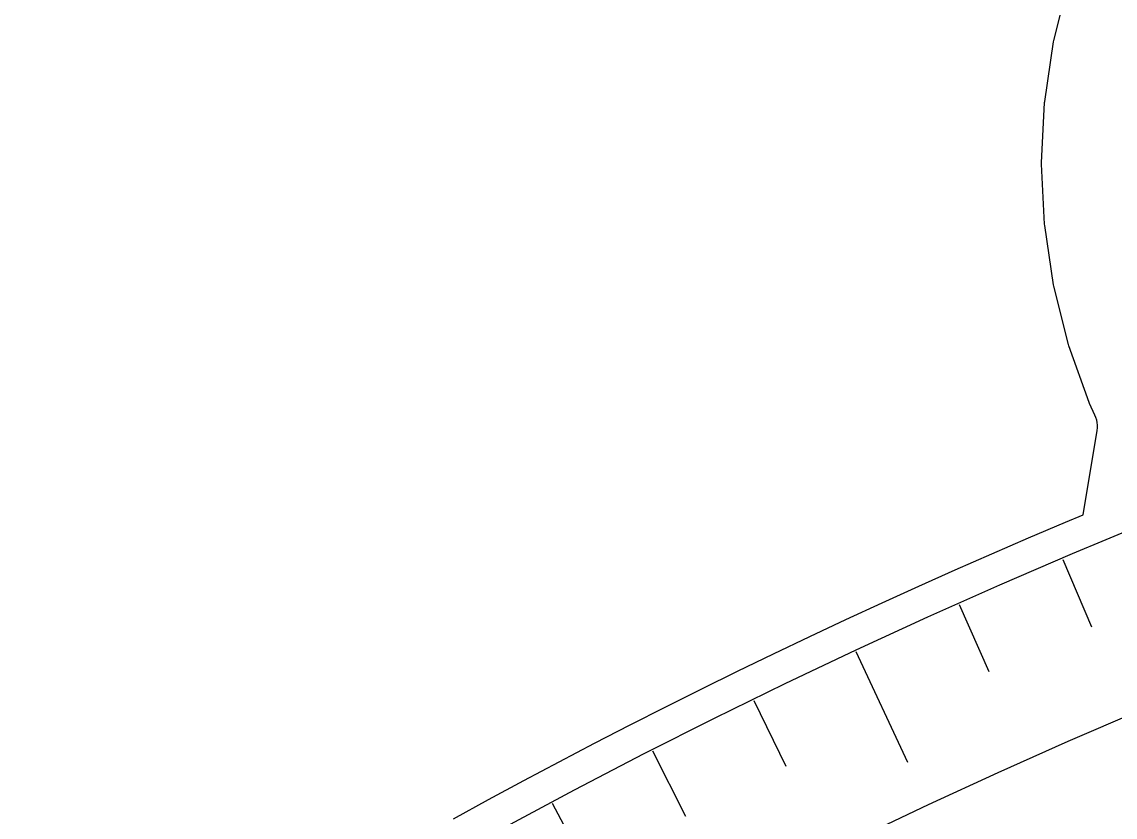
# Model space of a CAD drawing. Header units: millimetres. Extents: x -76 to 76, y -76 to 98.
# Drawn here: x -41.68 to -28.93, y 66.6 to 75.86 of the extents above; entities that cross this region are included whole.
import ezdxf

# ---------------------------------------------------------------- set-up
doc = ezdxf.new("R2010")
doc.units = ezdxf.units.MM
for name, color, linetype in [('CUT_OUTER', 1, 'Continuous'), ('ENGRAVE', 7, 'Continuous'), ('ENGRAVE_FINE', 8, 'Continuous')]:
    doc.layers.add(name, color=color, linetype=linetype)

msp = doc.modelspace()

# ---------------------------------------------------------------- linework, layer by layer
at = {"layer": 'CUT_OUTER'}
msp.add_lwpolyline([(-36.646, 66.5813), (-36.2367, 66.8049), (-35.8262, 67.026), (-35.4142, 67.2446), (-35.0009, 67.4606), (-34.5864, 67.6741), (-34.1705, 67.885), (-33.7533, 68.0934), (-33.3348, 68.2993), (-32.9151, 68.5025), (-32.4942, 68.7032), (-32.072, 68.9013), (-31.6486, 69.0968), (-31.2241, 69.2897), (-30.7983, 69.4799), (-30.3714, 69.6676), (-29.9434, 69.8527), (-29.5142, 70.0351), (-29.3091, 70.1208), (-29.1451, 71.1043), (-29.1417, 71.1345), (-29.1413, 71.1648), (-29.1439, 71.195), (-29.1496, 71.2248), (-29.1583, 71.2539), (-29.1699, 71.2819), (-29.2335, 71.4164), (-29.2391, 71.43), (-29.4754, 72.0903), (-29.4796, 72.1044), (-29.65, 72.7846), (-29.6529, 72.7991), (-29.7558, 73.4927), (-29.7572, 73.5074), (-29.7916, 74.2078), (-29.7916, 74.2225), (-29.7572, 74.9229), (-29.7558, 74.9376), (-29.6529, 75.6312), (-29.65, 75.6457), (-29.4796, 76.3259)], dxfattribs=at)
at = {"layer": 'ENGRAVE'}
msp.add_lwpolyline([(-31.9552, 68.5281), (-31.3546, 67.2401)], dxfattribs=at)
for radius in [75.6124, 73.6227, 69.9276]:
    msp.add_circle((0, 0), radius, dxfattribs=at)
at = {"layer": 'ENGRAVE_FINE'}
for points in [[(-29.5441, 69.6016), (-29.2109, 68.8166)], [(-30.7543, 69.0754), (-30.4075, 68.2964)], [(-33.1463, 67.96), (-32.7725, 67.1936)], [(-34.3273, 67.3711), (-33.9402, 66.6114)], [(-35.4979, 66.7618), (-35.0975, 66.0089)]]:
    msp.add_lwpolyline(points, dxfattribs=at)

doc.saveas('drawing.dxf')
